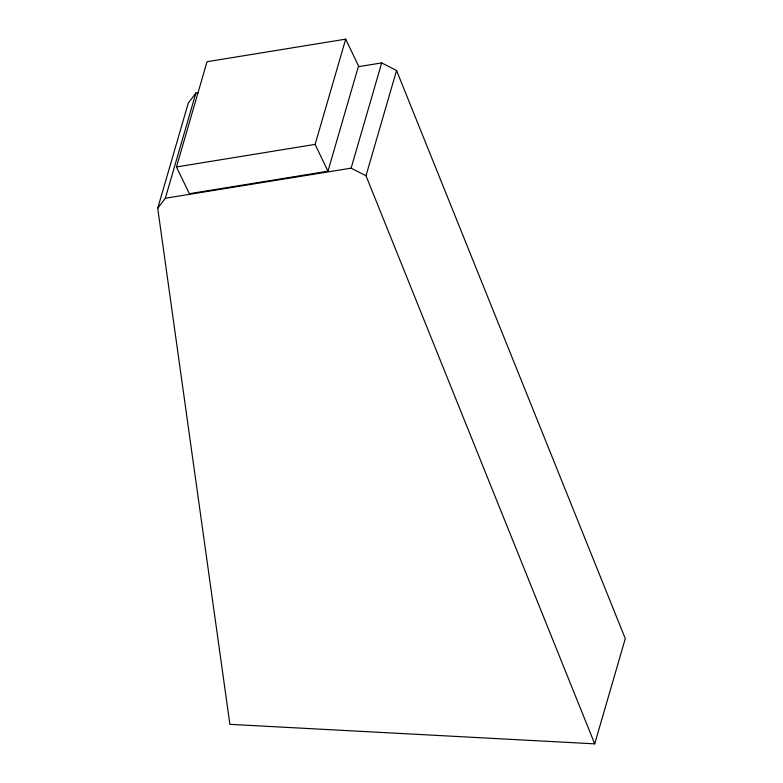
<?xml version="1.0" encoding="UTF-8"?>
<svg xmlns="http://www.w3.org/2000/svg" width="783" height="783" viewBox="0 0 783 783"><rect width="100%" height="100%" fill="white"/><g stroke="black" fill="none" stroke-linecap="round" stroke-linejoin="round"><path stroke-width="1.17" d="M358.771 66.633L381.693 62.914L396.56 70.509L625.284 638.615L594.708 743.85L229.889 724.344L157.716 208.268L188.292 103.023L195.907 93.011L198.314 92.619M157.716 208.268L165.33 198.246L195.907 93.011M176.459 166.965L207.035 61.72L345.695 39.15L358.526 65.978L327.95 171.213L189.369 193.714L176.459 166.965L315.118 144.385L345.695 39.15M165.33 198.246L351.117 168.159L381.693 62.914M594.708 743.85L365.984 175.744L396.56 70.509M351.117 168.159L365.984 175.744M315.118 144.385L327.95 171.213"/></g></svg>
